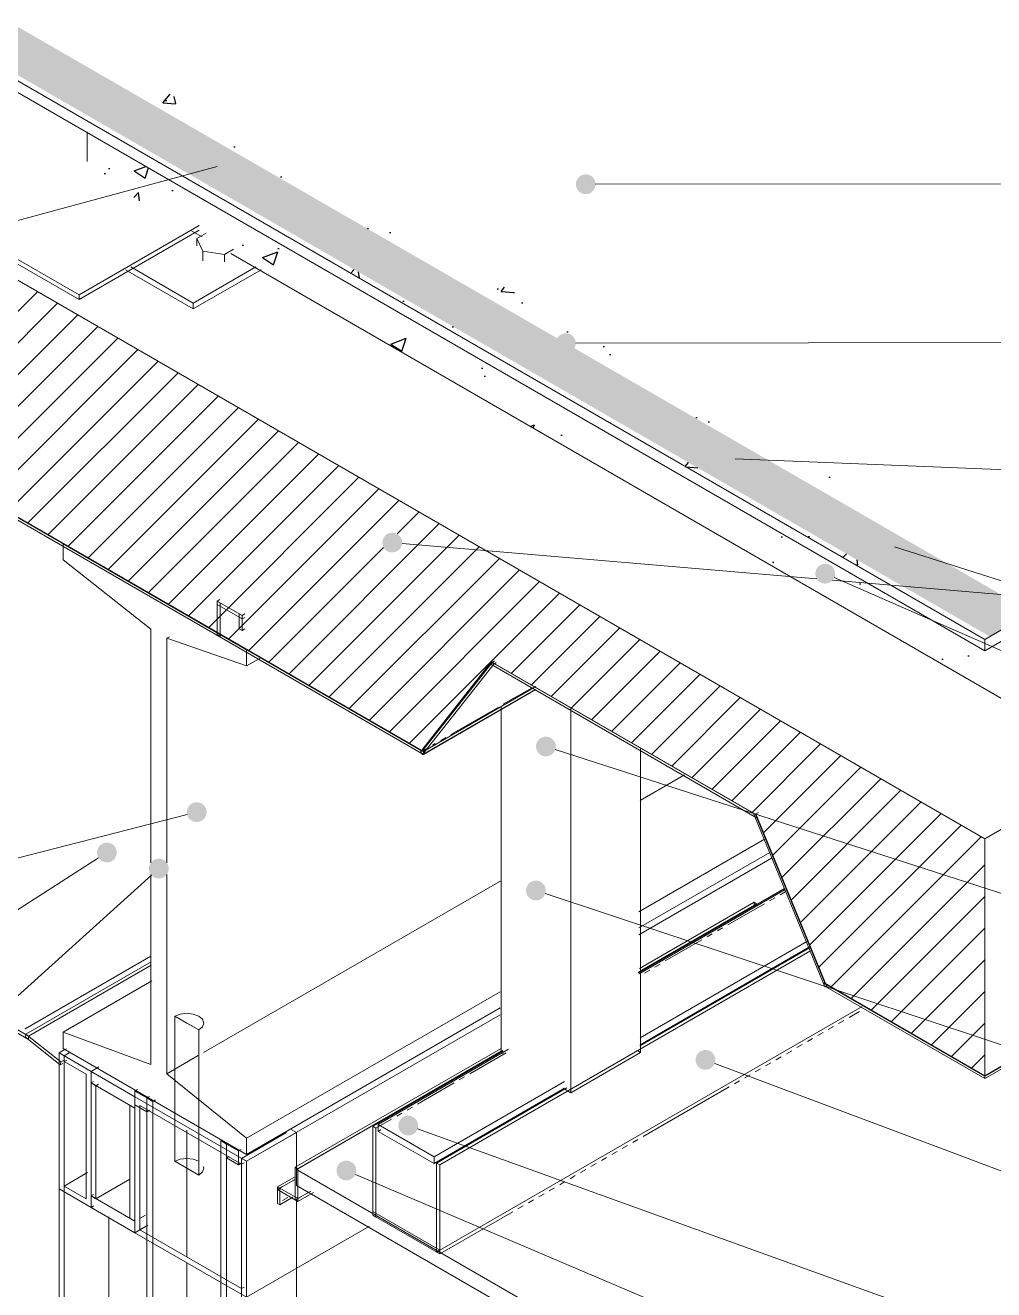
# Model space of a CAD drawing. Header units: millimetres. Extents: x 0 to 297, y 0 to 420.
# Drawn here: x 77.15 to 111.47, y 300.4 to 345.2 of the extents above; entities that cross this region are included whole.
import ezdxf

# ---------------------------------------------------------------- set-up
doc = ezdxf.new("R2010")
doc.units = ezdxf.units.MM
for name, color, linetype in [('2-DETALLES-ARISTAS', 7, 'Continuous'), ('2-DETALLES-RAYADOS', 8, 'Continuous'), ('3-TEXTOS', 7, 'Continuous')]:
    doc.layers.add(name, color=color, linetype=linetype)

msp = doc.modelspace()

# ---------------------------------------------------------------- hatches: boundary and pattern name
at = {"layer": '2-DETALLES-RAYADOS'}
h = msp.add_hatch(dxfattribs=at)
h.set_pattern_fill('AR-SAND', scale=0.02)
h.paths.add_polyline_path([(96.575, 333.714), (96.552, 333.688), (96.527, 333.665), (96.499, 333.644), (96.47, 333.627), (96.439, 333.612), (96.406, 333.6), (96.373, 333.592), (96.339, 333.587), (96.305, 333.585), (96.27, 333.587), (96.236, 333.592), (96.203, 333.6), (96.171, 333.612), (96.139, 333.627), (96.11, 333.644), (96.083, 333.665), (96.057, 333.688), (96.034, 333.714), (96.014, 333.741), (95.996, 333.77), (95.981, 333.802), (95.97, 333.834), (95.961, 333.867), (95.956, 333.901), (95.955, 333.935), (95.956, 333.97), (95.961, 334.004), (95.97, 334.037), (95.981, 334.069), (95.996, 334.101), (96.002, 334.11), (76.789, 345.203), (76.789, 343.488), (76.789, 343.488), (76.789, 343.488), (111.331, 323.545), (112.816, 324.402), (96.607, 333.76), (96.596, 333.741)])
h.paths.add_polyline_path([(84.607, 340.154), (84.593, 340.123), (84.575, 340.093), (84.555, 340.066), (84.531, 340.04), (84.506, 340.017), (84.478, 339.997), (84.449, 339.979), (84.418, 339.964), (84.385, 339.953), (84.352, 339.944), (84.318, 339.939), (84.284, 339.938), (84.249, 339.939), (84.216, 339.944), (84.182, 339.953), (84.15, 339.964), (84.119, 339.979), (84.089, 339.997), (84.062, 340.017), (84.036, 340.04), (84.013, 340.066), (83.993, 340.093), (83.975, 340.123), (83.961, 340.154), (83.949, 340.186), (83.941, 340.219), (83.936, 340.253), (83.934, 340.288), (83.936, 340.322), (83.941, 340.356), (83.949, 340.389), (83.961, 340.422), (83.975, 340.453), (83.993, 340.482), (84.013, 340.51), (84.036, 340.535), (84.062, 340.558), (84.089, 340.579), (84.119, 340.596), (84.15, 340.611), (84.182, 340.623), (84.216, 340.631), (84.249, 340.636), (84.284, 340.638), (84.318, 340.636), (84.352, 340.631), (84.385, 340.623), (84.418, 340.611), (84.449, 340.596), (84.478, 340.579), (84.506, 340.558), (84.531, 340.535), (84.555, 340.51), (84.575, 340.482), (84.593, 340.453), (84.607, 340.422), (84.619, 340.389), (84.627, 340.356), (84.632, 340.322), (84.634, 340.288), (84.632, 340.253), (84.627, 340.219), (84.619, 340.186)])
h.paths.add_polyline_path([(102.305, 329.785), (102.296, 329.752), (102.285, 329.719), (102.27, 329.688), (102.253, 329.659), (102.232, 329.631), (102.209, 329.606), (102.183, 329.582), (102.156, 329.562), (102.127, 329.544), (102.095, 329.53), (102.063, 329.518), (102.03, 329.51), (101.996, 329.505), (101.961, 329.503), (101.927, 329.505), (101.893, 329.51), (101.86, 329.518), (101.828, 329.53), (101.796, 329.544), (101.767, 329.562), (101.74, 329.582), (101.714, 329.606), (101.691, 329.631), (101.67, 329.659), (101.653, 329.688), (101.638, 329.719), (101.626, 329.752), (101.618, 329.785), (101.613, 329.819), (101.611, 329.853), (101.613, 329.887), (101.618, 329.921), (101.626, 329.954), (101.638, 329.987), (101.653, 330.018), (101.67, 330.047), (101.691, 330.075), (101.714, 330.1), (101.74, 330.124), (101.767, 330.144), (101.796, 330.162), (101.828, 330.176), (101.86, 330.188), (101.893, 330.196), (101.927, 330.201), (101.961, 330.203), (101.996, 330.201), (102.03, 330.196), (102.063, 330.188), (102.095, 330.176), (102.127, 330.162), (102.156, 330.144), (102.183, 330.124), (102.209, 330.1), (102.232, 330.075), (102.253, 330.047), (102.27, 330.018), (102.285, 329.987), (102.296, 329.954), (102.305, 329.921), (102.31, 329.887), (102.311, 329.853), (102.31, 329.819)])
h.paths.add_polyline_path([(107.967, 326.798), (107.962, 326.764), (107.953, 326.731), (107.942, 326.698), (107.927, 326.667), (107.909, 326.638), (107.889, 326.61), (107.866, 326.585), (107.84, 326.561), (107.813, 326.541), (107.783, 326.523), (107.752, 326.509), (107.72, 326.497), (107.687, 326.489), (107.653, 326.484), (107.618, 326.482), (107.584, 326.484), (107.55, 326.489), (107.517, 326.497), (107.484, 326.509), (107.453, 326.523), (107.424, 326.541), (107.396, 326.561), (107.371, 326.585), (107.348, 326.61), (107.327, 326.638), (107.31, 326.667), (107.295, 326.698), (107.283, 326.731), (107.275, 326.764), (107.27, 326.798), (107.268, 326.832), (107.27, 326.866), (107.275, 326.9), (107.283, 326.933), (107.295, 326.966), (107.31, 326.997), (107.327, 327.026), (107.348, 327.054), (107.371, 327.079), (107.396, 327.103), (107.424, 327.123), (107.453, 327.141), (107.484, 327.155), (107.517, 327.167), (107.55, 327.175), (107.584, 327.18), (107.618, 327.182), (107.653, 327.18), (107.687, 327.175), (107.72, 327.167), (107.752, 327.155), (107.783, 327.141), (107.813, 327.123), (107.84, 327.103), (107.866, 327.079), (107.889, 327.054), (107.909, 327.026), (107.927, 326.997), (107.942, 326.966), (107.953, 326.933), (107.962, 326.9), (107.967, 326.866), (107.968, 326.832)])
h = msp.add_hatch(dxfattribs=at)
h.set_pattern_fill('AR-CONC', scale=0.03)
h.paths.add_polyline_path([(96.014, 334.13), (96.034, 334.157), (96.057, 334.183), (96.083, 334.206), (96.11, 334.227), (96.139, 334.244), (96.171, 334.259), (96.203, 334.27), (96.236, 334.279), (96.27, 334.284), (96.305, 334.285), (96.339, 334.284), (96.373, 334.279), (96.406, 334.27), (96.439, 334.259), (96.47, 334.244), (96.499, 334.227), (96.527, 334.206), (96.552, 334.183), (96.575, 334.157), (96.596, 334.13), (96.613, 334.101), (96.628, 334.069), (96.64, 334.037), (96.648, 334.004), (96.653, 333.97), (96.655, 333.935), (96.653, 333.901), (96.648, 333.867), (96.64, 333.834), (96.628, 333.802), (96.613, 333.77), (96.607, 333.76), (112.816, 324.402), (113.452, 324.77), (79.334, 344.468), (79.334, 343.733), (96.002, 334.11)])
h = msp.add_hatch(dxfattribs=at)
h.set_pattern_fill('AR-CONC', scale=0.03)
h.paths.add_polyline_path([(111.331, 323.545), (79.334, 342.018), (79.334, 341.814), (109.987, 324.116), (110.023, 324.137), (110.023, 324.096), (111.154, 323.443), (111.154, 323.443), (111.154, 323.443)])
h = msp.add_hatch(dxfattribs=at)
h.set_pattern_fill('AR-CONC', scale=0.03)
h.paths.add_polyline_path([(79.334, 340.059), (108.467, 323.239), (109.634, 323.912), (79.334, 341.406), (79.334, 340.059), (79.334, 340.059)])
h.paths.add_polyline_path([(105.845, 325.736), (105.84, 325.702), (105.832, 325.669), (105.82, 325.637), (105.806, 325.605), (105.788, 325.576), (105.768, 325.549), (105.744, 325.523), (105.719, 325.5), (105.691, 325.479), (105.662, 325.462), (105.631, 325.447), (105.598, 325.436), (105.565, 325.427), (105.531, 325.422), (105.497, 325.421), (105.462, 325.422), (105.429, 325.427), (105.395, 325.436), (105.363, 325.447), (105.332, 325.462), (105.302, 325.479), (105.275, 325.5), (105.249, 325.523), (105.226, 325.549), (105.206, 325.576), (105.188, 325.605), (105.174, 325.637), (105.162, 325.669), (105.154, 325.702), (105.149, 325.736), (105.147, 325.771), (105.149, 325.805), (105.154, 325.839), (105.162, 325.872), (105.174, 325.904), (105.188, 325.936), (105.206, 325.965), (105.226, 325.992), (105.249, 326.018), (105.275, 326.041), (105.302, 326.062), (105.332, 326.079), (105.363, 326.094), (105.395, 326.106), (105.429, 326.114), (105.462, 326.119), (105.497, 326.121), (105.531, 326.119), (105.565, 326.114), (105.598, 326.106), (105.631, 326.094), (105.662, 326.079), (105.691, 326.062), (105.719, 326.041), (105.744, 326.018), (105.768, 325.992), (105.788, 325.965), (105.806, 325.936), (105.82, 325.905), (105.832, 325.872), (105.84, 325.839), (105.845, 325.805), (105.847, 325.771)])
h = msp.add_hatch(dxfattribs=at)
h.set_pattern_fill('ANSI31', scale=0.25)
h.paths.add_polyline_path([(105.521, 311.231), (111.154, 307.978), (111.154, 307.978), (111.154, 316.38), (111.154, 316.38), (74.667, 337.446), (74.667, 332.942), (74.695, 332.932), (74.726, 332.917), (74.756, 332.9), (74.783, 332.879), (74.809, 332.856), (74.832, 332.831), (74.852, 332.803), (74.87, 332.774), (74.885, 332.743), (74.896, 332.71), (74.905, 332.677), (74.91, 332.643), (74.911, 332.609), (74.91, 332.574), (74.905, 332.54), (74.896, 332.507), (74.885, 332.475), (74.87, 332.444), (74.852, 332.414), (74.832, 332.387), (74.809, 332.361), (74.783, 332.338), (74.756, 332.318), (74.726, 332.3), (74.695, 332.285), (74.667, 332.275), (74.667, 329.036), (91.214, 319.483), (93.689, 322.626), (102.999, 317.251), (103.036, 317.256)])
h.paths.add_polyline_path([(100.76, 321.442), (100.76, 321.442), (100.885, 321.311), (100.885, 321.311), (100.885, 321.311), (100.936, 321.136), (100.936, 321.136), (100.936, 321.136), (100.885, 321.022), (100.885, 321.022), (100.76, 321.034), (100.76, 321.034), (100.635, 321.166), (100.635, 321.166), (100.635, 321.166), (100.635, 321.166), (100.635, 321.166), (100.583, 321.34), (100.583, 321.34), (100.583, 321.34), (100.635, 321.455), (100.635, 321.455), (100.635, 321.455)])
h.paths.add_polyline_path([(90.501, 326.838), (90.496, 326.805), (90.488, 326.771), (90.476, 326.739), (90.461, 326.708), (90.444, 326.678), (90.424, 326.651), (90.4, 326.625), (90.375, 326.602), (90.347, 326.582), (90.318, 326.564), (90.287, 326.549), (90.254, 326.538), (90.221, 326.529), (90.187, 326.524), (90.153, 326.523), (90.118, 326.524), (90.085, 326.529), (90.051, 326.538), (90.019, 326.549), (89.988, 326.564), (89.958, 326.582), (89.931, 326.602), (89.905, 326.625), (89.882, 326.651), (89.862, 326.678), (89.844, 326.708), (89.829, 326.739), (89.818, 326.771), (89.81, 326.805), (89.805, 326.838), (89.803, 326.873), (89.805, 326.907), (89.81, 326.941), (89.818, 326.974), (89.829, 327.007), (89.844, 327.038), (89.862, 327.067), (89.882, 327.095), (89.905, 327.12), (89.931, 327.144), (89.958, 327.164), (89.988, 327.181), (90.019, 327.196), (90.051, 327.208), (90.085, 327.216), (90.118, 327.221), (90.153, 327.223), (90.187, 327.221), (90.221, 327.216), (90.254, 327.208), (90.287, 327.196), (90.318, 327.181), (90.347, 327.164), (90.375, 327.144), (90.4, 327.12), (90.424, 327.095), (90.444, 327.067), (90.461, 327.038), (90.476, 327.007), (90.488, 326.974), (90.496, 326.941), (90.501, 326.907), (90.503, 326.873)])
h = msp.add_hatch(dxfattribs=at)
h.set_pattern_fill('AR-CONC', scale=0.03)
h.paths.add_polyline_path([(109.457, 322.667), (115.397, 319.238), (115.397, 323.647), (113.275, 322.422), (111.684, 323.341), (111.154, 323.035), (111.154, 323.035), (110.023, 323.688), (110.023, 322.994)])
at = {"layer": '3-TEXTOS'}
h = msp.add_hatch(color=7, dxfattribs=at)
h.dxf.hatch_style = 1
h.paths.add_polyline_path([(84.634, 340.288), (84.632, 340.253), (84.627, 340.219), (84.619, 340.186), (84.607, 340.154), (84.593, 340.123), (84.575, 340.093), (84.555, 340.066), (84.531, 340.04), (84.506, 340.017), (84.478, 339.997), (84.449, 339.979), (84.418, 339.964), (84.385, 339.953), (84.352, 339.944), (84.318, 339.939), (84.284, 339.938), (84.249, 339.939), (84.216, 339.944), (84.182, 339.953), (84.15, 339.964), (84.119, 339.979), (84.089, 339.997), (84.062, 340.017), (84.036, 340.04), (84.013, 340.066), (83.993, 340.093), (83.975, 340.123), (83.961, 340.154), (83.949, 340.186), (83.941, 340.219), (83.936, 340.253), (83.934, 340.288), (83.936, 340.322), (83.941, 340.356), (83.949, 340.389), (83.961, 340.422), (83.975, 340.453), (83.993, 340.482), (84.013, 340.51), (84.036, 340.535), (84.062, 340.558), (84.089, 340.579), (84.119, 340.596), (84.15, 340.611), (84.182, 340.623), (84.216, 340.631), (84.249, 340.636), (84.284, 340.638), (84.318, 340.636), (84.352, 340.631), (84.385, 340.623), (84.418, 340.611), (84.449, 340.596), (84.478, 340.579), (84.506, 340.558), (84.531, 340.535), (84.555, 340.51), (84.575, 340.482), (84.593, 340.453), (84.607, 340.422), (84.619, 340.389), (84.627, 340.356), (84.632, 340.322)])
h = msp.add_hatch(color=7, dxfattribs=at)
h.dxf.hatch_style = 1
h.paths.add_polyline_path([(97.362, 339.569), (97.36, 339.535), (97.355, 339.501), (97.347, 339.468), (97.335, 339.435), (97.32, 339.404), (97.303, 339.375), (97.282, 339.347), (97.259, 339.322), (97.234, 339.299), (97.206, 339.278), (97.177, 339.261), (97.146, 339.246), (97.113, 339.234), (97.08, 339.226), (97.046, 339.221), (97.012, 339.219), (96.977, 339.221), (96.943, 339.226), (96.91, 339.234), (96.878, 339.246), (96.847, 339.261), (96.817, 339.278), (96.79, 339.299), (96.764, 339.322), (96.741, 339.347), (96.721, 339.375), (96.703, 339.404), (96.688, 339.435), (96.677, 339.468), (96.668, 339.501), (96.663, 339.535), (96.662, 339.569), (96.663, 339.604), (96.668, 339.638), (96.677, 339.671), (96.688, 339.703), (96.703, 339.734), (96.721, 339.764), (96.741, 339.791), (96.764, 339.817), (96.79, 339.84), (96.817, 339.86), (96.847, 339.878), (96.878, 339.893), (96.91, 339.904), (96.943, 339.913), (96.977, 339.918), (97.012, 339.919), (97.046, 339.918), (97.08, 339.913), (97.113, 339.904), (97.146, 339.893), (97.177, 339.878), (97.206, 339.86), (97.234, 339.84), (97.259, 339.817), (97.282, 339.791), (97.303, 339.764), (97.32, 339.734), (97.335, 339.703), (97.347, 339.671), (97.355, 339.638), (97.36, 339.604)])
h = msp.add_hatch(color=7, dxfattribs=at)
h.dxf.hatch_style = 1
h.paths.add_polyline_path([(96.655, 333.935), (96.653, 333.901), (96.648, 333.867), (96.64, 333.834), (96.628, 333.802), (96.613, 333.77), (96.596, 333.741), (96.575, 333.714), (96.552, 333.688), (96.527, 333.665), (96.499, 333.644), (96.47, 333.627), (96.439, 333.612), (96.406, 333.6), (96.373, 333.592), (96.339, 333.587), (96.305, 333.585), (96.27, 333.587), (96.236, 333.592), (96.203, 333.6), (96.171, 333.612), (96.139, 333.627), (96.11, 333.644), (96.083, 333.665), (96.057, 333.688), (96.034, 333.714), (96.014, 333.741), (95.996, 333.77), (95.981, 333.802), (95.97, 333.834), (95.961, 333.867), (95.956, 333.901), (95.955, 333.935), (95.956, 333.97), (95.961, 334.004), (95.97, 334.037), (95.981, 334.069), (95.996, 334.101), (96.014, 334.13), (96.034, 334.157), (96.057, 334.183), (96.083, 334.206), (96.11, 334.227), (96.139, 334.244), (96.171, 334.259), (96.203, 334.27), (96.236, 334.279), (96.27, 334.284), (96.305, 334.285), (96.339, 334.284), (96.373, 334.279), (96.406, 334.27), (96.439, 334.259), (96.47, 334.244), (96.499, 334.227), (96.527, 334.206), (96.552, 334.183), (96.575, 334.157), (96.596, 334.13), (96.613, 334.101), (96.628, 334.069), (96.64, 334.037), (96.648, 334.004), (96.653, 333.97)])
h = msp.add_hatch(color=7, dxfattribs=at)
h.dxf.hatch_style = 1
h.paths.add_polyline_path([(102.311, 329.853), (102.31, 329.819), (102.305, 329.785), (102.296, 329.752), (102.285, 329.719), (102.27, 329.688), (102.253, 329.659), (102.232, 329.631), (102.209, 329.606), (102.183, 329.582), (102.156, 329.562), (102.127, 329.544), (102.095, 329.53), (102.063, 329.518), (102.03, 329.51), (101.996, 329.505), (101.961, 329.503), (101.927, 329.505), (101.893, 329.51), (101.86, 329.518), (101.828, 329.53), (101.796, 329.544), (101.767, 329.562), (101.74, 329.582), (101.714, 329.606), (101.691, 329.631), (101.67, 329.659), (101.653, 329.688), (101.638, 329.719), (101.626, 329.752), (101.618, 329.785), (101.613, 329.819), (101.611, 329.853), (101.613, 329.887), (101.618, 329.921), (101.626, 329.954), (101.638, 329.987), (101.653, 330.018), (101.67, 330.047), (101.691, 330.075), (101.714, 330.1), (101.74, 330.124), (101.767, 330.144), (101.796, 330.162), (101.828, 330.176), (101.86, 330.188), (101.893, 330.196), (101.927, 330.201), (101.961, 330.203), (101.996, 330.201), (102.03, 330.196), (102.063, 330.188), (102.095, 330.176), (102.127, 330.162), (102.156, 330.144), (102.183, 330.124), (102.209, 330.1), (102.232, 330.075), (102.253, 330.047), (102.27, 330.018), (102.285, 329.987), (102.296, 329.954), (102.305, 329.921), (102.31, 329.887)])
h = msp.add_hatch(color=7, dxfattribs=at)
h.dxf.hatch_style = 1
h.paths.add_polyline_path([(90.503, 326.873), (90.501, 326.838), (90.496, 326.805), (90.488, 326.771), (90.476, 326.739), (90.461, 326.708), (90.444, 326.678), (90.424, 326.651), (90.4, 326.625), (90.375, 326.602), (90.347, 326.582), (90.318, 326.564), (90.287, 326.549), (90.254, 326.538), (90.221, 326.529), (90.187, 326.524), (90.153, 326.523), (90.118, 326.524), (90.085, 326.529), (90.051, 326.538), (90.019, 326.549), (89.988, 326.564), (89.958, 326.582), (89.931, 326.602), (89.905, 326.625), (89.882, 326.651), (89.862, 326.678), (89.844, 326.708), (89.829, 326.739), (89.818, 326.771), (89.81, 326.805), (89.805, 326.838), (89.803, 326.873), (89.805, 326.907), (89.81, 326.941), (89.818, 326.974), (89.829, 327.007), (89.844, 327.038), (89.862, 327.067), (89.882, 327.095), (89.905, 327.12), (89.931, 327.144), (89.958, 327.164), (89.988, 327.181), (90.019, 327.196), (90.051, 327.208), (90.085, 327.216), (90.118, 327.221), (90.153, 327.223), (90.187, 327.221), (90.221, 327.216), (90.254, 327.208), (90.287, 327.196), (90.318, 327.181), (90.347, 327.164), (90.375, 327.144), (90.4, 327.12), (90.424, 327.095), (90.444, 327.067), (90.461, 327.038), (90.476, 327.007), (90.488, 326.974), (90.496, 326.941), (90.501, 326.907)])
h = msp.add_hatch(color=7, dxfattribs=at)
h.dxf.hatch_style = 1
h.paths.add_polyline_path([(107.968, 326.832), (107.967, 326.798), (107.962, 326.764), (107.953, 326.731), (107.942, 326.698), (107.927, 326.667), (107.909, 326.638), (107.889, 326.61), (107.866, 326.585), (107.84, 326.561), (107.813, 326.541), (107.783, 326.523), (107.752, 326.509), (107.72, 326.497), (107.687, 326.489), (107.653, 326.484), (107.618, 326.482), (107.584, 326.484), (107.55, 326.489), (107.517, 326.497), (107.484, 326.509), (107.453, 326.523), (107.424, 326.541), (107.396, 326.561), (107.371, 326.585), (107.348, 326.61), (107.327, 326.638), (107.31, 326.667), (107.295, 326.698), (107.283, 326.731), (107.275, 326.764), (107.27, 326.798), (107.268, 326.832), (107.27, 326.866), (107.275, 326.9), (107.283, 326.933), (107.295, 326.966), (107.31, 326.997), (107.327, 327.026), (107.348, 327.054), (107.371, 327.079), (107.396, 327.103), (107.424, 327.123), (107.453, 327.141), (107.484, 327.155), (107.517, 327.167), (107.55, 327.175), (107.584, 327.18), (107.618, 327.182), (107.653, 327.18), (107.687, 327.175), (107.72, 327.167), (107.752, 327.155), (107.783, 327.141), (107.813, 327.123), (107.84, 327.103), (107.866, 327.079), (107.889, 327.054), (107.909, 327.026), (107.927, 326.997), (107.942, 326.966), (107.953, 326.933), (107.962, 326.9), (107.967, 326.866)])
h = msp.add_hatch(color=7, dxfattribs=at)
h.dxf.hatch_style = 1
h.paths.add_polyline_path([(105.847, 325.771), (105.845, 325.736), (105.84, 325.702), (105.832, 325.669), (105.82, 325.637), (105.806, 325.605), (105.788, 325.576), (105.768, 325.549), (105.744, 325.523), (105.719, 325.5), (105.691, 325.479), (105.662, 325.462), (105.631, 325.447), (105.598, 325.436), (105.565, 325.427), (105.531, 325.422), (105.497, 325.421), (105.462, 325.422), (105.429, 325.427), (105.395, 325.436), (105.363, 325.447), (105.332, 325.462), (105.302, 325.479), (105.275, 325.5), (105.249, 325.523), (105.226, 325.549), (105.206, 325.576), (105.188, 325.605), (105.174, 325.637), (105.162, 325.669), (105.154, 325.702), (105.149, 325.736), (105.147, 325.771), (105.149, 325.805), (105.154, 325.839), (105.162, 325.872), (105.174, 325.904), (105.188, 325.936), (105.206, 325.965), (105.226, 325.992), (105.249, 326.018), (105.275, 326.041), (105.302, 326.062), (105.332, 326.079), (105.363, 326.094), (105.395, 326.106), (105.429, 326.114), (105.462, 326.119), (105.497, 326.121), (105.531, 326.119), (105.565, 326.114), (105.598, 326.106), (105.631, 326.094), (105.662, 326.079), (105.691, 326.062), (105.719, 326.041), (105.744, 326.018), (105.768, 325.992), (105.788, 325.965), (105.806, 325.936), (105.82, 325.905), (105.832, 325.872), (105.84, 325.839), (105.845, 325.805)])
h = msp.add_hatch(color=7, dxfattribs=at)
h.dxf.hatch_style = 1
h.paths.add_polyline_path([(95.948, 319.647), (95.946, 319.612), (95.941, 319.579), (95.933, 319.545), (95.921, 319.513), (95.906, 319.482), (95.889, 319.452), (95.868, 319.425), (95.845, 319.399), (95.819, 319.376), (95.792, 319.356), (95.763, 319.338), (95.731, 319.324), (95.699, 319.312), (95.666, 319.304), (95.632, 319.299), (95.598, 319.297), (95.563, 319.299), (95.529, 319.304), (95.496, 319.312), (95.464, 319.324), (95.432, 319.338), (95.403, 319.356), (95.376, 319.376), (95.35, 319.399), (95.327, 319.425), (95.306, 319.452), (95.289, 319.482), (95.274, 319.513), (95.262, 319.545), (95.254, 319.579), (95.249, 319.612), (95.248, 319.647), (95.249, 319.681), (95.254, 319.715), (95.262, 319.748), (95.274, 319.781), (95.289, 319.812), (95.306, 319.841), (95.327, 319.869), (95.35, 319.894), (95.376, 319.918), (95.403, 319.938), (95.432, 319.955), (95.464, 319.97), (95.496, 319.982), (95.529, 319.99), (95.563, 319.995), (95.598, 319.997), (95.632, 319.995), (95.666, 319.99), (95.699, 319.982), (95.731, 319.97), (95.763, 319.955), (95.792, 319.938), (95.819, 319.918), (95.845, 319.894), (95.868, 319.869), (95.889, 319.841), (95.906, 319.812), (95.921, 319.781), (95.933, 319.748), (95.941, 319.715), (95.946, 319.681)])
h = msp.add_hatch(color=7, dxfattribs=at)
h.dxf.hatch_style = 1
h.paths.add_polyline_path([(83.573, 317.32), (83.572, 317.285), (83.567, 317.252), (83.558, 317.218), (83.547, 317.186), (83.532, 317.155), (83.514, 317.125), (83.494, 317.098), (83.471, 317.072), (83.445, 317.049), (83.418, 317.029), (83.388, 317.011), (83.357, 316.997), (83.325, 316.985), (83.292, 316.977), (83.258, 316.972), (83.223, 316.97), (83.189, 316.972), (83.155, 316.977), (83.122, 316.985), (83.089, 316.997), (83.058, 317.011), (83.029, 317.029), (83.001, 317.049), (82.976, 317.072), (82.953, 317.098), (82.932, 317.125), (82.915, 317.155), (82.9, 317.186), (82.888, 317.218), (82.88, 317.252), (82.875, 317.285), (82.873, 317.32), (82.875, 317.354), (82.88, 317.388), (82.888, 317.421), (82.9, 317.454), (82.915, 317.485), (82.932, 317.514), (82.953, 317.542), (82.976, 317.567), (83.001, 317.591), (83.029, 317.611), (83.058, 317.629), (83.089, 317.643), (83.122, 317.655), (83.155, 317.663), (83.189, 317.668), (83.223, 317.67), (83.258, 317.668), (83.292, 317.663), (83.325, 317.655), (83.357, 317.643), (83.388, 317.629), (83.418, 317.611), (83.445, 317.591), (83.471, 317.567), (83.494, 317.542), (83.514, 317.514), (83.532, 317.485), (83.547, 317.454), (83.558, 317.421), (83.567, 317.388), (83.572, 317.354)])
h = msp.add_hatch(color=7, dxfattribs=at)
h.dxf.hatch_style = 1
h.paths.add_polyline_path([(80.391, 315.891), (80.39, 315.857), (80.385, 315.823), (80.376, 315.79), (80.365, 315.757), (80.35, 315.726), (80.332, 315.697), (80.312, 315.669), (80.289, 315.644), (80.263, 315.62), (80.236, 315.6), (80.206, 315.582), (80.175, 315.568), (80.143, 315.556), (80.11, 315.548), (80.076, 315.543), (80.041, 315.541), (80.007, 315.543), (79.973, 315.548), (79.94, 315.556), (79.907, 315.568), (79.876, 315.582), (79.847, 315.6), (79.819, 315.62), (79.794, 315.644), (79.771, 315.669), (79.75, 315.697), (79.733, 315.726), (79.718, 315.757), (79.706, 315.79), (79.698, 315.823), (79.693, 315.857), (79.691, 315.891), (79.693, 315.925), (79.698, 315.959), (79.706, 315.992), (79.718, 316.025), (79.733, 316.056), (79.75, 316.086), (79.771, 316.113), (79.794, 316.138), (79.819, 316.162), (79.847, 316.182), (79.876, 316.2), (79.907, 316.214), (79.94, 316.226), (79.973, 316.234), (80.007, 316.239), (80.041, 316.241), (80.076, 316.239), (80.11, 316.234), (80.143, 316.226), (80.175, 316.214), (80.206, 316.2), (80.236, 316.182), (80.263, 316.162), (80.289, 316.138), (80.312, 316.113), (80.332, 316.086), (80.35, 316.056), (80.365, 316.025), (80.376, 315.992), (80.385, 315.959), (80.39, 315.925)])
h = msp.add_hatch(color=7, dxfattribs=at)
h.dxf.hatch_style = 1
h.paths.add_polyline_path([(82.23, 315.319), (82.228, 315.285), (82.223, 315.251), (82.215, 315.218), (82.203, 315.186), (82.188, 315.154), (82.171, 315.125), (82.15, 315.098), (82.127, 315.072), (82.102, 315.049), (82.074, 315.028), (82.045, 315.011), (82.014, 314.996), (81.981, 314.984), (81.948, 314.976), (81.914, 314.971), (81.88, 314.969), (81.845, 314.971), (81.811, 314.976), (81.778, 314.984), (81.746, 314.996), (81.715, 315.011), (81.685, 315.028), (81.658, 315.049), (81.632, 315.072), (81.609, 315.098), (81.589, 315.125), (81.571, 315.154), (81.556, 315.186), (81.545, 315.218), (81.536, 315.251), (81.531, 315.285), (81.53, 315.319), (81.531, 315.354), (81.536, 315.388), (81.545, 315.421), (81.556, 315.453), (81.571, 315.485), (81.589, 315.514), (81.609, 315.541), (81.632, 315.567), (81.658, 315.59), (81.685, 315.611), (81.715, 315.628), (81.746, 315.643), (81.778, 315.654), (81.811, 315.663), (81.845, 315.668), (81.88, 315.669), (81.914, 315.668), (81.948, 315.663), (81.981, 315.654), (82.014, 315.643), (82.045, 315.628), (82.074, 315.611), (82.102, 315.59), (82.127, 315.567), (82.15, 315.541), (82.171, 315.514), (82.188, 315.485), (82.203, 315.453), (82.215, 315.421), (82.223, 315.388), (82.228, 315.354)])
h = msp.add_hatch(color=7, dxfattribs=at)
h.dxf.hatch_style = 1
h.paths.add_polyline_path([(95.594, 314.544), (95.592, 314.509), (95.587, 314.476), (95.579, 314.442), (95.567, 314.41), (95.553, 314.379), (95.535, 314.349), (95.515, 314.322), (95.491, 314.296), (95.466, 314.273), (95.438, 314.253), (95.409, 314.235), (95.378, 314.22), (95.345, 314.209), (95.312, 314.2), (95.278, 314.195), (95.244, 314.194), (95.209, 314.195), (95.176, 314.2), (95.143, 314.209), (95.11, 314.22), (95.079, 314.235), (95.049, 314.253), (95.022, 314.273), (94.996, 314.296), (94.973, 314.322), (94.953, 314.349), (94.935, 314.379), (94.921, 314.41), (94.909, 314.442), (94.901, 314.476), (94.896, 314.509), (94.894, 314.544), (94.896, 314.578), (94.901, 314.612), (94.909, 314.645), (94.921, 314.678), (94.935, 314.709), (94.953, 314.738), (94.973, 314.766), (94.996, 314.791), (95.022, 314.814), (95.049, 314.835), (95.079, 314.852), (95.11, 314.867), (95.143, 314.879), (95.176, 314.887), (95.209, 314.892), (95.244, 314.894), (95.278, 314.892), (95.312, 314.887), (95.345, 314.879), (95.378, 314.867), (95.409, 314.852), (95.438, 314.835), (95.466, 314.814), (95.491, 314.791), (95.515, 314.766), (95.535, 314.738), (95.553, 314.709), (95.567, 314.678), (95.579, 314.645), (95.587, 314.612), (95.592, 314.578)])
h = msp.add_hatch(color=7, dxfattribs=at)
h.dxf.hatch_style = 1
h.paths.add_polyline_path([(101.604, 308.543), (101.603, 308.508), (101.598, 308.474), (101.589, 308.441), (101.578, 308.409), (101.563, 308.377), (101.545, 308.348), (101.525, 308.321), (101.502, 308.295), (101.476, 308.272), (101.449, 308.252), (101.419, 308.234), (101.388, 308.219), (101.356, 308.208), (101.323, 308.199), (101.289, 308.194), (101.254, 308.193), (101.22, 308.194), (101.186, 308.199), (101.153, 308.208), (101.12, 308.219), (101.089, 308.234), (101.06, 308.252), (101.032, 308.272), (101.007, 308.295), (100.984, 308.321), (100.963, 308.348), (100.946, 308.377), (100.931, 308.409), (100.919, 308.441), (100.911, 308.474), (100.906, 308.508), (100.904, 308.543), (100.906, 308.577), (100.911, 308.611), (100.919, 308.644), (100.931, 308.677), (100.946, 308.708), (100.963, 308.737), (100.984, 308.765), (101.007, 308.79), (101.032, 308.813), (101.06, 308.834), (101.089, 308.851), (101.12, 308.866), (101.153, 308.878), (101.186, 308.886), (101.22, 308.891), (101.254, 308.893), (101.289, 308.891), (101.323, 308.886), (101.356, 308.878), (101.388, 308.866), (101.419, 308.851), (101.449, 308.834), (101.476, 308.813), (101.502, 308.79), (101.525, 308.765), (101.545, 308.737), (101.563, 308.708), (101.578, 308.677), (101.589, 308.644), (101.598, 308.611), (101.603, 308.577)])
h = msp.add_hatch(color=7, dxfattribs=at)
h.dxf.hatch_style = 1
h.paths.add_polyline_path([(91.069, 306.216), (91.067, 306.181), (91.062, 306.147), (91.054, 306.114), (91.042, 306.082), (91.027, 306.05), (91.01, 306.021), (90.989, 305.994), (90.966, 305.968), (90.94, 305.945), (90.913, 305.925), (90.884, 305.907), (90.852, 305.892), (90.82, 305.881), (90.787, 305.872), (90.753, 305.867), (90.719, 305.866), (90.684, 305.867), (90.65, 305.872), (90.617, 305.881), (90.585, 305.892), (90.553, 305.907), (90.524, 305.925), (90.497, 305.945), (90.471, 305.968), (90.448, 305.994), (90.427, 306.021), (90.41, 306.05), (90.395, 306.082), (90.383, 306.114), (90.375, 306.147), (90.37, 306.181), (90.369, 306.216), (90.37, 306.25), (90.375, 306.284), (90.383, 306.317), (90.395, 306.35), (90.41, 306.381), (90.427, 306.41), (90.448, 306.438), (90.471, 306.463), (90.497, 306.486), (90.524, 306.507), (90.553, 306.524), (90.585, 306.539), (90.617, 306.551), (90.65, 306.559), (90.684, 306.564), (90.719, 306.566), (90.753, 306.564), (90.787, 306.559), (90.82, 306.551), (90.852, 306.539), (90.884, 306.524), (90.913, 306.507), (90.94, 306.486), (90.966, 306.463), (90.989, 306.438), (91.01, 306.41), (91.027, 306.381), (91.042, 306.35), (91.054, 306.317), (91.062, 306.284), (91.067, 306.25)])
h = msp.add_hatch(color=7, dxfattribs=at)
h.dxf.hatch_style = 1
h.paths.add_polyline_path([(88.877, 304.623), (88.875, 304.589), (88.87, 304.555), (88.862, 304.522), (88.85, 304.49), (88.835, 304.458), (88.818, 304.429), (88.797, 304.402), (88.774, 304.376), (88.748, 304.353), (88.721, 304.332), (88.692, 304.315), (88.66, 304.3), (88.628, 304.288), (88.595, 304.28), (88.561, 304.275), (88.527, 304.273), (88.492, 304.275), (88.458, 304.28), (88.425, 304.288), (88.393, 304.3), (88.361, 304.315), (88.332, 304.332), (88.305, 304.353), (88.279, 304.376), (88.256, 304.402), (88.235, 304.429), (88.218, 304.458), (88.203, 304.49), (88.191, 304.522), (88.183, 304.555), (88.178, 304.589), (88.177, 304.623), (88.178, 304.658), (88.183, 304.692), (88.191, 304.725), (88.203, 304.757), (88.218, 304.789), (88.235, 304.818), (88.256, 304.845), (88.279, 304.871), (88.305, 304.894), (88.332, 304.915), (88.361, 304.932), (88.393, 304.947), (88.425, 304.958), (88.458, 304.967), (88.492, 304.972), (88.527, 304.973), (88.561, 304.972), (88.595, 304.967), (88.628, 304.958), (88.66, 304.947), (88.692, 304.932), (88.721, 304.915), (88.748, 304.894), (88.774, 304.871), (88.797, 304.845), (88.818, 304.818), (88.835, 304.789), (88.85, 304.757), (88.862, 304.725), (88.87, 304.692), (88.875, 304.658)])

# ---------------------------------------------------------------- linework, layer by layer
at = {"layer": '2-DETALLES-ARISTAS', "color": 7, "lineweight": 18}
for p, q in [((74.208, 344.774), (111.154, 323.443)), ((111.154, 323.035), (74.208, 344.366)), ((79.334, 340.374), (79.334, 341.423)), ((74.738, 338.14), (79.051, 335.65)), ((79.051, 335.486), (74.738, 337.977)), ((79.051, 335.65), (83.315, 338.111)), ((79.051, 335.486), (83.315, 337.948)), ((83.413, 337.704), (83.042, 337.918)), ((83.552, 337.834), (83.228, 337.647)), ((74.667, 337.446), (111.154, 316.38)), ((83.228, 337.647), (83.228, 337.39)), ((83.228, 337.647), (83.435, 337.201)), ((111.154, 323.443), (135.903, 337.732)), ((83.435, 336.858), (83.435, 337.201)), ((83.435, 337.201), (84.208, 337.081)), ((84.208, 337.081), (84.531, 337.268)), ((84.208, 337.081), (84.208, 336.824)), ((115.397, 319.238), (84.433, 337.115)), ((111.154, 323.035), (135.903, 337.323)), ((83.1, 335.153), (80.697, 336.541)), ((80.882, 336.638), (83.1, 335.358)), ((83.1, 335.358), (85.32, 336.64)), ((83.1, 335.153), (85.505, 336.542)), ((79.051, 335.65), (79.051, 335.486)), ((83.1, 335.358), (83.1, 335.153)), ((111.154, 316.38), (135.903, 330.669)), ((74.625, 329.069), (91.256, 319.467)), ((91.256, 319.369), (74.625, 328.971)), ((91.214, 319.483), (74.667, 329.036)), ((78.486, 326.831), (84.991, 323.075)), ((78.486, 326.26), (78.486, 326.831)), ((81.597, 323.81), (78.486, 326.26)), ((83.948, 324.8), (84.041, 324.854)), ((83.948, 324.8), (84.041, 324.854)), ((83.948, 324.8), (84.054, 324.739)), ((83.948, 323.616), (83.948, 324.8)), ((83.948, 324.8), (84.832, 324.29)), ((83.948, 324.678), (83.948, 324.8)), ((84.832, 324.168), (83.948, 324.678)), ((84.054, 324.739), (84.054, 323.555)), ((84.726, 323.821), (84.726, 324.351)), ((84.726, 324.351), (84.832, 324.29)), ((84.832, 324.29), (84.925, 324.344)), ((84.832, 324.29), (84.925, 324.344)), ((84.832, 324.29), (84.832, 324.168)), ((84.832, 324.29), (84.832, 323.759)), ((84.832, 324.168), (84.925, 324.221)), ((81.597, 315.525), (81.597, 323.81)), ((82.163, 323.484), (82.255, 323.537)), ((82.163, 323.484), (82.163, 315.525)), ((84.991, 322.504), (82.163, 323.484)), ((84.054, 323.555), (83.948, 323.616)), ((84.832, 323.759), (84.726, 323.821)), ((84.832, 323.759), (84.925, 323.813)), ((84.991, 323.075), (84.991, 322.504)), ((111.154, 323.443), (111.154, 323.035)), ((84.991, 322.504), (85.455, 322.771)), ((91.155, 319.46), (93.675, 322.661)), ((93.689, 322.626), (91.214, 319.483)), ((93.646, 322.659), (103.065, 317.221)), ((93.646, 322.561), (93.646, 322.659)), ((93.675, 322.661), (93.747, 322.567)), ((93.689, 322.626), (93.781, 322.68)), ((103.022, 317.238), (93.689, 322.626)), ((93.747, 322.567), (93.84, 322.621)), ((93.747, 322.567), (91.227, 319.367)), ((103.065, 317.123), (93.646, 322.561)), ((111.154, 307.978), (135.903, 322.267)), ((111.154, 307.97), (135.903, 322.259)), ((111.154, 307.88), (135.903, 322.169)), ((91.256, 319.467), (95.242, 321.768)), ((94.087, 321.142), (95.107, 321.731)), ((95.213, 321.668), (91.227, 319.367)), ((91.256, 319.369), (95.242, 321.67)), ((92.233, 320.072), (93.902, 321.035)), ((94.007, 308.807), (94.007, 321.05)), ((96.482, 321.005), (96.482, 307.378)), ((91.862, 319.857), (92.048, 319.965)), ((91.227, 319.367), (91.155, 319.46)), ((91.214, 319.483), (91.399, 319.59)), ((91.256, 319.467), (91.256, 319.369)), ((91.584, 319.697), (91.677, 319.75)), ((98.956, 319.559), (98.956, 308.807)), ((98.94, 317.738), (100.516, 318.648)), ((102.964, 317.246), (103.036, 317.256)), ((105.484, 311.136), (102.964, 317.246)), ((105.497, 311.236), (103.022, 317.238)), ((103.036, 317.256), (103.129, 317.31)), ((103.036, 317.256), (105.556, 311.146)), ((103.065, 317.221), (103.065, 317.123)), ((98.895, 313.793), (103.344, 316.362)), ((111.154, 316.38), (111.154, 307.97)), ((98.895, 313.222), (103.529, 315.897)), ((98.895, 312.977), (103.622, 315.706)), ((81.597, 308.379), (81.597, 315.114)), ((82.163, 315.114), (82.163, 308.052)), ((83.46, 308.801), (94.027, 314.902)), ((104.06, 314.62), (98.885, 311.632)), ((98.899, 311.591), (104.073, 314.578)), ((98.906, 311.677), (103.065, 314.078)), ((102.98, 314.127), (98.914, 311.779)), ((102.048, 313.327), (103.342, 314.074)), ((102.98, 314.127), (102.98, 314.021)), ((103.065, 314.078), (102.98, 314.127)), ((103.526, 314.181), (103.711, 314.288)), ((103.896, 314.394), (104.081, 314.501)), ((69.806, 313.696), (77.266, 309.389)), ((98.864, 311.652), (103.022, 314.053)), ((103.115, 314), (103.022, 314.053)), ((77.266, 309.266), (69.806, 313.573)), ((101.678, 313.114), (101.863, 313.221)), ((98.938, 309.327), (104.852, 312.742)), ((99.83, 312.047), (101.124, 312.794)), ((101.309, 312.901), (101.494, 313.007)), ((91.836, 304.819), (104.958, 312.394)), ((98.93, 309.045), (104.937, 312.513)), ((98.938, 309.082), (104.944, 312.55)), ((77.142, 309.644), (81.591, 312.213)), ((77.171, 309.454), (81.611, 312.018)), ((77.266, 309.389), (81.614, 311.899)), ((99.461, 311.834), (99.645, 311.94)), ((99.091, 311.62), (99.276, 311.727)), ((78.486, 309.522), (81.637, 311.341)), ((84.991, 305.766), (93.982, 310.957)), ((105.455, 311.269), (111.154, 307.978)), ((105.455, 311.171), (105.455, 311.269)), ((111.154, 307.88), (105.455, 311.171)), ((105.484, 311.136), (105.576, 311.189)), ((105.556, 311.146), (105.484, 311.136)), ((111.154, 307.97), (105.497, 311.236)), ((82.64, 310.168), (82.446, 310.093)), ((82.446, 310.093), (82.446, 304.949)), ((83.294, 309.603), (82.446, 310.093)), ((82.446, 304.949), (82.446, 310.093)), ((82.446, 310.093), (82.87, 309.848)), ((82.87, 310.195), (82.64, 310.168)), ((83.099, 310.168), (82.87, 310.195)), ((83.294, 310.093), (83.099, 310.168)), ((83.424, 309.981), (83.294, 310.093)), ((84.991, 305.194), (93.982, 310.385)), ((84.991, 304.949), (93.982, 310.14)), ((91.836, 301.798), (106.806, 310.44)), ((106.344, 310.043), (106.713, 310.256)), ((106.713, 310.256), (106.344, 310.043)), ((82.87, 309.848), (83.294, 309.603)), ((83.294, 309.603), (83.424, 309.716)), ((83.294, 304.459), (83.294, 309.603)), ((83.294, 309.603), (83.294, 304.459)), ((83.47, 309.848), (83.424, 309.981)), ((83.424, 309.716), (83.47, 309.848)), ((105.604, 309.616), (105.789, 309.723)), ((105.789, 309.723), (105.604, 309.616)), ((105.974, 309.83), (106.159, 309.936)), ((106.159, 309.936), (105.974, 309.83)), ((77.151, 309.345), (77.171, 309.454)), ((78.387, 308.364), (77.151, 309.345)), ((77.171, 309.454), (78.406, 308.473)), ((77.266, 309.389), (77.266, 309.266)), ((78.486, 309.522), (81.597, 308.379)), ((78.486, 308.95), (78.486, 309.522)), ((104.865, 309.189), (105.05, 309.296)), ((105.05, 309.296), (104.865, 309.189)), ((105.235, 309.403), (105.42, 309.509)), ((105.42, 309.509), (105.235, 309.403)), ((78.344, 308.787), (78.609, 308.94)), ((78.344, 308.787), (78.53, 308.894)), ((78.344, 308.787), (79.476, 308.134)), ((78.344, 303.969), (78.344, 308.787)), ((78.521, 308.685), (78.344, 308.787)), ((78.344, 281.434), (78.344, 308.787)), ((84.991, 305.194), (78.486, 308.95)), ((78.698, 308.787), (78.521, 308.685)), ((82.163, 308.052), (83.275, 308.694)), ((94.017, 308.952), (86.716, 304.737)), ((86.759, 304.663), (94.059, 308.878)), ((86.801, 304.688), (94.009, 308.849)), ((94.08, 308.858), (89.46, 306.19)), ((89.658, 306.256), (94.278, 308.923)), ((92.9, 308.046), (94.193, 308.793)), ((94.007, 308.807), (94.098, 308.754)), ((96.482, 307.378), (98.956, 308.807)), ((98.956, 308.807), (98.865, 308.86)), ((104.126, 308.763), (104.311, 308.869)), ((104.311, 308.869), (104.126, 308.763)), ((104.496, 308.976), (104.68, 309.083)), ((104.68, 309.083), (104.496, 308.976)), ((78.406, 308.473), (78.387, 308.364)), ((78.387, 308.364), (78.479, 308.418)), ((78.406, 308.473), (78.499, 308.527)), ((78.521, 308.685), (78.521, 281.332)), ((78.521, 308.481), (78.614, 308.534)), ((78.521, 304.071), (78.521, 308.481)), ((78.521, 308.481), (79.299, 308.032)), ((79.476, 308.134), (79.754, 308.294)), ((79.476, 308.134), (79.754, 308.294)), ((103.387, 308.336), (103.571, 308.442)), ((103.571, 308.442), (103.387, 308.336)), ((103.756, 308.549), (103.941, 308.656)), ((103.941, 308.656), (103.756, 308.549)), ((79.299, 308.032), (79.299, 303.622)), ((79.476, 308.134), (79.476, 303.316)), ((79.476, 308.134), (81.031, 307.235)), ((79.476, 307.725), (79.476, 308.134)), ((82.163, 308.052), (84.991, 305.766)), ((92.53, 307.832), (92.715, 307.939)), ((102.278, 307.696), (102.463, 307.802)), ((102.463, 307.802), (102.278, 307.696)), ((102.647, 307.909), (102.832, 308.016)), ((102.832, 308.016), (102.647, 307.909)), ((103.017, 308.122), (103.202, 308.229)), ((103.202, 308.229), (103.017, 308.122)), ((111.154, 307.978), (111.154, 307.88)), ((79.568, 307.779), (79.476, 307.725)), ((79.476, 307.725), (79.568, 307.779)), ((81.031, 306.827), (79.476, 307.725)), ((79.476, 307.725), (79.652, 307.623)), ((79.476, 303.724), (79.476, 307.725)), ((79.652, 307.623), (79.745, 307.677)), ((79.652, 307.623), (79.652, 303.622)), ((81.031, 307.44), (81.12, 307.491)), ((81.031, 307.44), (81.456, 307.195)), ((81.031, 306.95), (81.031, 307.44)), ((91.052, 306.979), (92.345, 307.726)), ((91.638, 305.113), (96.258, 307.78)), ((91.638, 304.868), (96.258, 307.535)), ((91.723, 304.884), (96.343, 307.551)), ((96.207, 307.537), (96.482, 307.378)), ((99.044, 305.828), (102.093, 307.589)), ((102.093, 307.589), (99.044, 305.828)), ((80.855, 306.929), (81.031, 306.827)), ((80.855, 302.928), (80.855, 306.929)), ((81.031, 307.235), (84.991, 304.949)), ((81.031, 302.418), (81.031, 307.235)), ((81.031, 307.235), (81.031, 306.827)), ((81.456, 306.705), (81.031, 306.95)), ((81.208, 302.52), (81.208, 306.929)), ((81.208, 306.929), (84.814, 304.847)), ((81.456, 307.195), (81.544, 307.246)), ((81.456, 307.195), (81.544, 307.246)), ((81.668, 307.072), (81.456, 307.195)), ((81.456, 296.172), (81.456, 307.195)), ((81.456, 307.195), (81.456, 306.705)), ((81.76, 307.126), (81.668, 307.072)), ((81.668, 307.072), (81.668, 296.049)), ((81.031, 306.827), (81.031, 302.826)), ((81.456, 306.705), (81.544, 306.756)), ((90.312, 306.552), (90.497, 306.658)), ((90.682, 306.765), (90.867, 306.872)), ((82.87, 306.054), (82.87, 301.559)), ((86.574, 306.076), (86.759, 305.97)), ((89.46, 303.039), (89.46, 306.19)), ((89.46, 306.19), (89.573, 306.125)), ((89.573, 306.125), (90.128, 306.445)), ((89.573, 306.125), (89.573, 302.973)), ((89.658, 306.256), (91.638, 305.113)), ((89.658, 306.011), (89.658, 306.256)), ((89.75, 306.064), (89.658, 306.011)), ((91.638, 304.868), (89.658, 306.011)), ((84.072, 305.684), (84.072, 294.661)), ((84.284, 305.562), (84.072, 305.684)), ((84.284, 305.562), (84.284, 294.539)), ((84.284, 305.562), (84.708, 305.317)), ((84.284, 305.072), (84.284, 305.562)), ((84.814, 305.051), (86.405, 305.97)), ((86.759, 305.97), (84.991, 304.949)), ((84.991, 305.766), (84.991, 305.194)), ((86.759, 305.97), (86.759, 304.474)), ((98.674, 305.615), (98.859, 305.722)), ((98.859, 305.722), (98.674, 305.615)), ((84.372, 305.123), (84.284, 305.072)), ((84.708, 305.317), (84.797, 305.368)), ((84.708, 305.317), (84.708, 304.827)), ((91.638, 305.113), (91.638, 304.868)), ((97.935, 305.188), (98.12, 305.295)), ((98.12, 305.295), (97.935, 305.188)), ((98.304, 305.401), (98.489, 305.508)), ((98.489, 305.508), (98.304, 305.401)), ((82.446, 304.949), (82.64, 305.024)), ((82.446, 304.949), (83.294, 304.459)), ((82.87, 304.704), (82.446, 304.949)), ((82.64, 305.024), (82.87, 305.051)), ((82.87, 305.051), (83.099, 305.024)), ((83.294, 304.459), (82.87, 304.704)), ((83.099, 305.024), (83.294, 304.949)), ((83.47, 304.704), (83.424, 304.572)), ((83.447, 304.771), (83.47, 304.704)), ((84.708, 304.827), (84.284, 305.072)), ((84.708, 304.827), (84.797, 304.878)), ((84.814, 305.051), (84.814, 294.42)), ((84.991, 304.949), (84.814, 305.051)), ((84.814, 304.847), (84.907, 304.901)), ((84.814, 304.847), (84.814, 300.438)), ((84.991, 304.949), (84.991, 300.132)), ((84.991, 304.949), (84.991, 277.597)), ((86.716, 303.578), (86.716, 304.737)), ((86.716, 304.737), (86.801, 304.688)), ((86.759, 304.663), (111.154, 290.579)), ((86.759, 304.092), (86.759, 304.663)), ((86.801, 304.688), (86.801, 303.529)), ((91.723, 304.884), (91.836, 304.819)), ((91.723, 301.732), (91.723, 304.884)), ((91.836, 304.819), (91.836, 301.667)), ((97.195, 304.761), (97.38, 304.868)), ((97.38, 304.868), (97.195, 304.761)), ((97.565, 304.975), (97.75, 305.081)), ((97.75, 305.081), (97.565, 304.975)), ((79.355, 304.553), (78.521, 304.071)), ((79.652, 303.622), (80.857, 304.318)), ((83.424, 304.572), (83.294, 304.459)), ((86.08, 304.043), (86.727, 304.416)), ((86.727, 304.416), (86.08, 304.043)), ((86.165, 303.994), (86.719, 304.314)), ((86.634, 304.265), (86.727, 304.318)), ((96.087, 304.121), (96.271, 304.228)), ((96.271, 304.228), (96.087, 304.121)), ((96.456, 304.334), (96.641, 304.441)), ((96.641, 304.441), (96.456, 304.334)), ((96.826, 304.548), (97.011, 304.655)), ((97.011, 304.655), (96.826, 304.548)), ((79.476, 303.316), (78.344, 303.969)), ((79.299, 303.622), (78.521, 304.071)), ((79.476, 303.724), (79.568, 303.778)), ((79.568, 303.778), (79.476, 303.724)), ((86.08, 303.945), (86.265, 304.052)), ((86.08, 304.043), (86.801, 303.627)), ((86.08, 303.945), (86.08, 304.043)), ((86.08, 303.455), (86.08, 304.043)), ((86.08, 304.043), (86.165, 303.994)), ((86.801, 303.529), (86.08, 303.945)), ((86.165, 303.994), (86.165, 303.406)), ((111.154, 290.007), (86.759, 304.092)), ((87.263, 303.893), (86.801, 303.627)), ((86.801, 303.529), (87.356, 303.849)), ((86.801, 303.529), (87.356, 303.849)), ((87.086, 303.791), (87.178, 303.844)), ((95.347, 303.694), (95.532, 303.801)), ((95.532, 303.801), (95.347, 303.694)), ((95.717, 303.908), (95.902, 304.014)), ((95.902, 304.014), (95.717, 303.908)), ((79.476, 303.724), (81.031, 302.826)), ((79.476, 303.316), (79.476, 303.724)), ((79.652, 303.622), (79.476, 303.724)), ((79.476, 303.316), (79.568, 303.37)), ((79.568, 303.37), (79.476, 303.316)), ((86.165, 303.406), (86.08, 303.455)), ((86.165, 303.406), (86.627, 303.673)), ((86.265, 303.562), (86.45, 303.668)), ((86.716, 303.578), (86.901, 303.684)), ((86.801, 303.529), (86.716, 303.578)), ((86.759, 303.619), (86.759, 278.617)), ((86.801, 303.627), (86.801, 303.529)), ((94.608, 303.267), (94.793, 303.374)), ((94.793, 303.374), (94.608, 303.267)), ((94.978, 303.481), (95.163, 303.588)), ((95.163, 303.588), (94.978, 303.481)), ((81.031, 302.418), (79.476, 303.316)), ((80.112, 302.979), (80.112, 282.251)), ((81.031, 302.826), (80.855, 302.928)), ((81.217, 302.933), (81.402, 303.04)), ((81.217, 302.933), (81.402, 303.04)), ((89.46, 303.169), (91.836, 301.798)), ((89.46, 303.039), (89.46, 303.169)), ((89.573, 302.973), (89.46, 303.039)), ((91.836, 301.667), (89.46, 303.039)), ((91.836, 301.667), (94.423, 303.161)), ((94.423, 303.161), (91.836, 301.667)), ((81.031, 302.826), (81.031, 302.418)), ((81.495, 302.686), (81.031, 302.418)), ((81.031, 302.418), (81.495, 302.686)), ((81.486, 302.681), (81.208, 302.52)), ((84.814, 300.438), (81.208, 302.52)), ((84.991, 300.132), (89.348, 302.647)), ((84.991, 300.132), (81.031, 302.418)), ((91.723, 301.732), (91.815, 301.786)), ((91.836, 301.667), (91.723, 301.732)), ((91.836, 301.798), (91.836, 301.667)), ((82.87, 301.345), (82.87, 299.585)), ((84.814, 300.438), (84.907, 300.492))]:
    msp.add_line(p, q, dxfattribs=at)
at = {"layer": '3-TEXTOS', "color": 7, "lineweight": 15}
msp.add_line((90.501, 326.843), (105.198, 325.59), dxfattribs=at)
for points in [[(83.946, 340.197), (67.097, 335.643), (63.697, 335.643)], [(97.362, 339.57), (137.902, 339.601), (141.302, 339.601)], [(96.655, 333.936), (137.902, 334.001), (141.302, 334.001)], [(102.311, 329.839), (137.902, 328.401), (141.302, 328.401)], [(107.952, 326.726), (137.902, 317.201), (141.302, 317.201)], [(105.761, 325.542), (137.902, 322.801), (141.302, 322.801)], [(105.817, 325.63), (137.902, 311.601), (141.302, 311.601)], [(95.93, 319.539), (137.902, 306.001), (141.302, 306.001)], [(82.885, 317.233), (67.097, 313.19), (63.697, 313.19)], [(79.747, 315.702), (67.097, 307.59), (63.697, 307.59)], [(81.62, 315.085), (67.097, 301.99), (63.697, 301.99)], [(95.576, 314.434), (137.902, 300.401), (141.302, 300.401)], [(101.582, 308.42), (137.902, 294.801), (141.302, 294.801)], [(91.047, 306.097), (137.902, 289.201), (141.302, 289.201)], [(88.848, 304.486), (137.902, 283.601), (141.302, 283.601)]]:
    msp.add_lwpolyline(points, dxfattribs=at)

doc.saveas('drawing.dxf')
